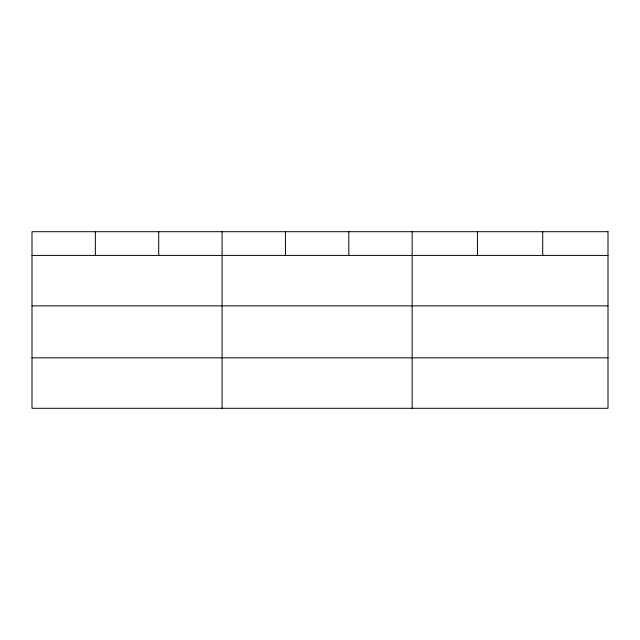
<?xml version="1.0" encoding="UTF-8"?>
<svg xmlns="http://www.w3.org/2000/svg" width="640" height="640" viewBox="0 0 640 640"><rect width="100%" height="100%" fill="white"/><g stroke="black" fill="none" stroke-linecap="round" stroke-linejoin="round"><path stroke-width="0.96" d="M32 255.408L608 255.408M32 305.864L608 305.864M32 357.84L608 357.84M542.72 231.704L542.72 255.408M477.44 231.704L477.44 255.408M412.16 231.704L412.16 408.296M348.8 231.704L348.8 255.408M285.44 231.704L285.44 255.408M222.08 231.704L222.08 408.296M158.72 231.704L158.72 255.408M95.36 231.704L95.36 255.408M608 231.704L32 231.704L32 408.296L608 408.296L608 231.704"/></g></svg>
